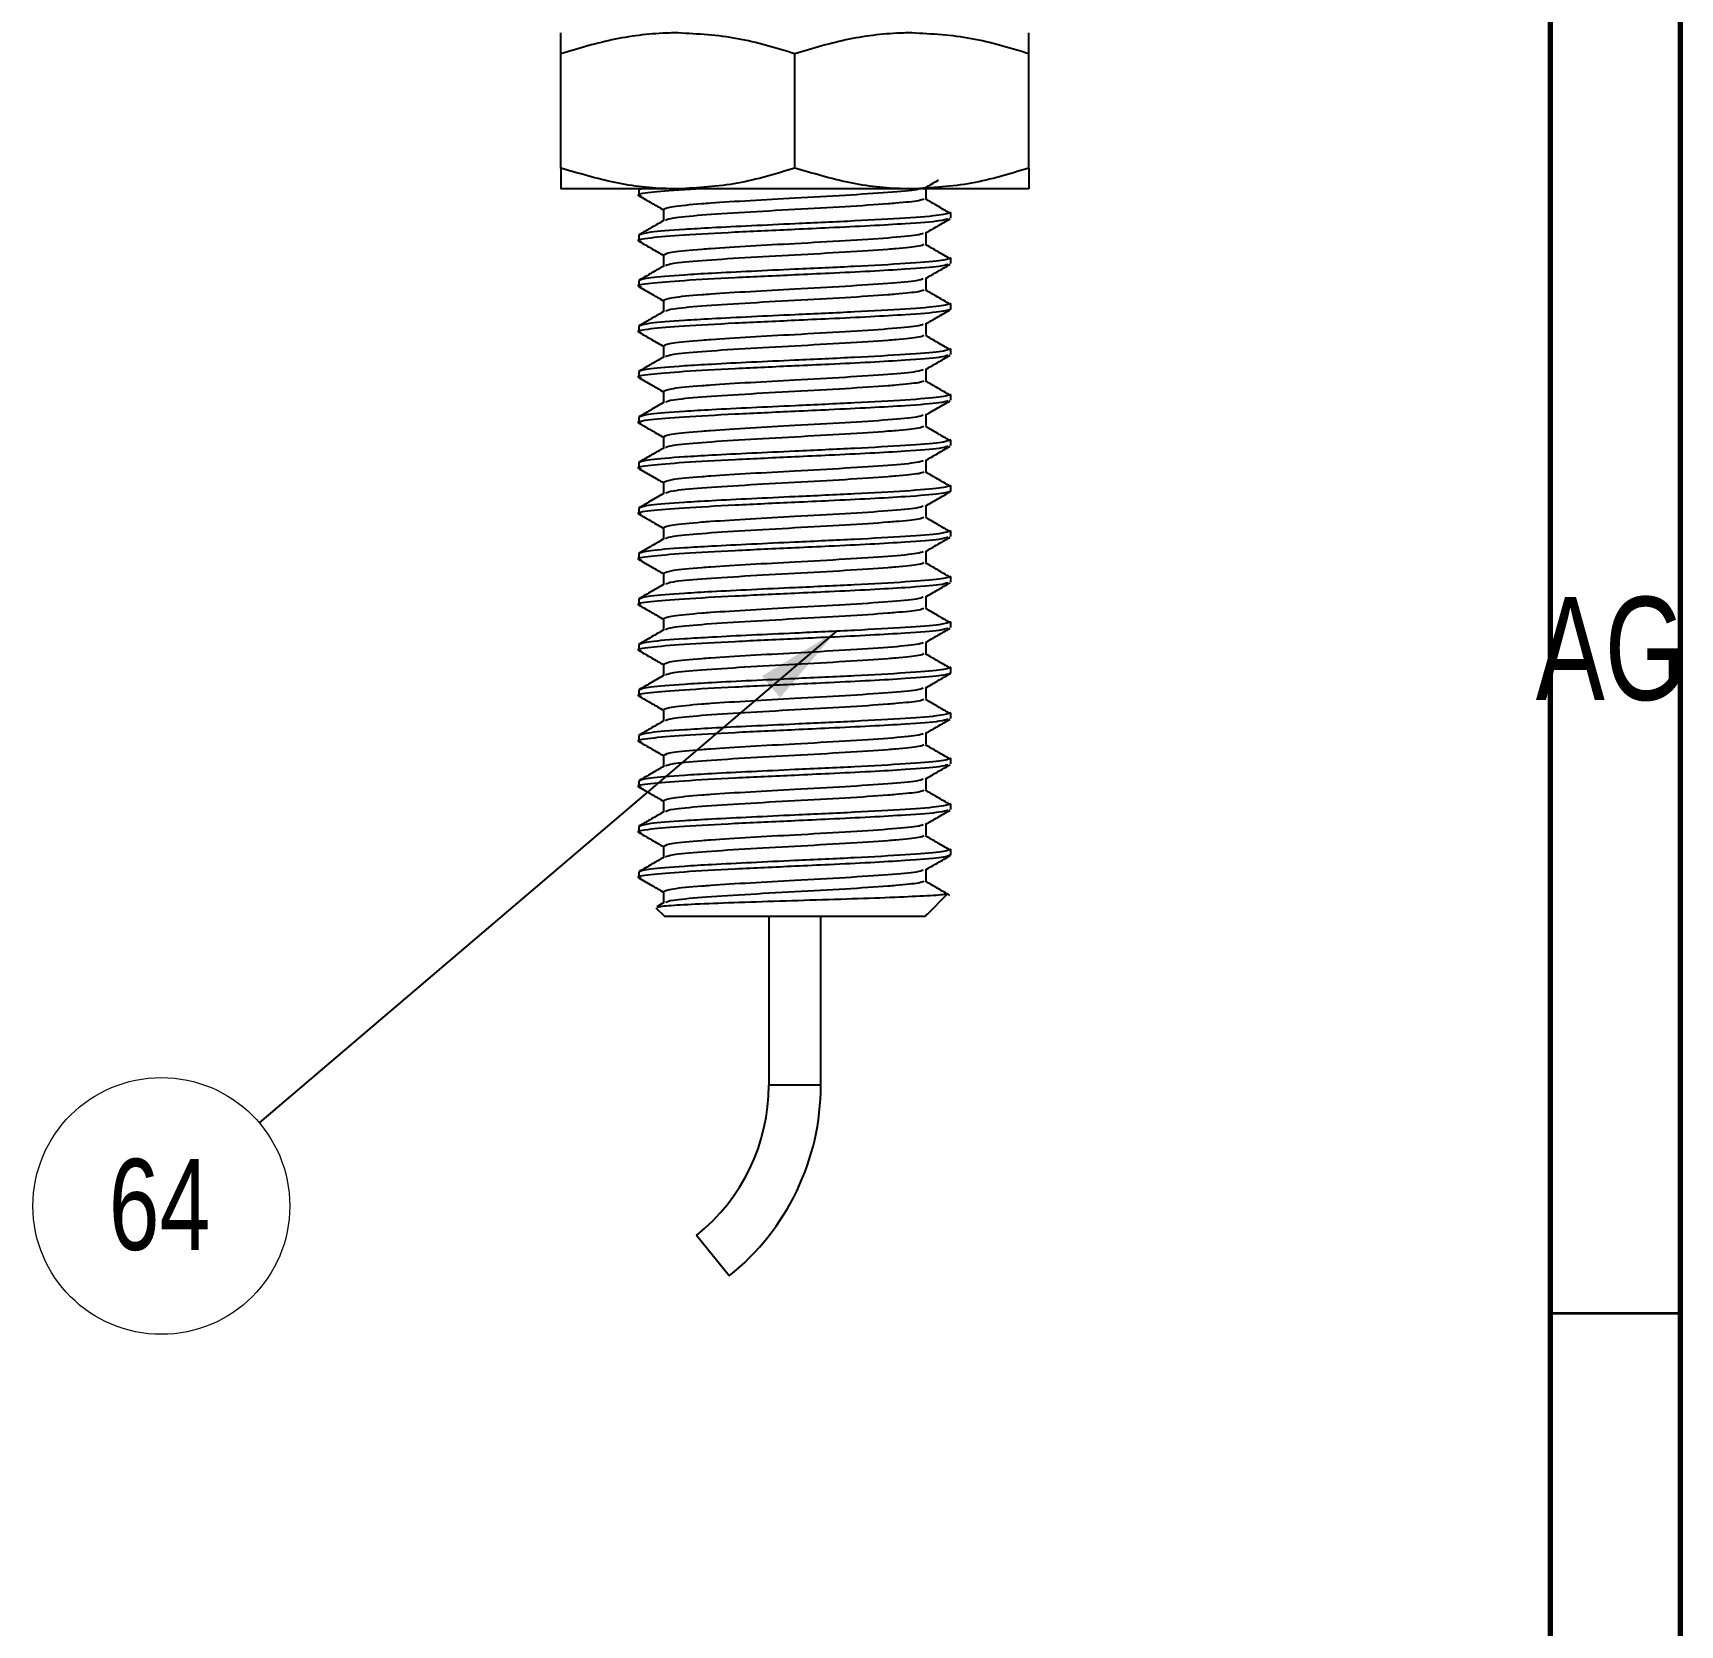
# Model space of a CAD drawing. Header units: millimetres. Extents: x 4 to 907, y 5 to 1495.
# Drawn here: x 831.7 to 895, y 1288 to 1349.3 of the extents above; entities that cross this region are included whole.
import ezdxf

# ---------------------------------------------------------------- set-up
doc = ezdxf.new("R2010")
doc.units = ezdxf.units.MM
doc.styles.add('SLDTEXTSTYLE0', font='TXT', dxfattribs={"width": 0.75})
doc.dimstyles.new('SLDDIMSTYLE3', dxfattribs={"dimtxt": 0.18, "dimasz": 3.302, "dimexe": 0, "dimexo": 0.0625, "dimgap": 0, "dimtad": 0, "dimtih": 1, "dimtoh": 1, "dimdec": 0, "dimrnd": 1e-09, "dimzin": 0, "dimdsep": 46, "dimtxsty": 'Standard', "dimsah": 1, "dimcen": 0.09, "dimadec": 0, "dimazin": 0, "dimtfac": 3.302, "dimtdec": 0, "dimtofl": 0, "dimtmove": 0, "dimatfit": 3, "dimfxl": 1, "dimfrac": 2, "dimtolj": 1, "dimtzin": 0, "dimarcsym": 0})

# ---------------------------------------------------------------- blocks, each defined once
blk = doc.blocks.new('SW_NOTE_55')
at = {"color": 0, "linetype": 'Continuous', "lineweight": 0}
blk.add_circle((-3.76, -3.202), 4.939, dxfattribs=at)
at = {"color": 0, "linetype": 'Continuous', "lineweight": 0, "insert": (-3.83, -1.393), "char_height": 3.5, "attachment_point": 2, "style": 'SLDTEXTSTYLE0'}
blk.add_mtext('64', dxfattribs=at)

msp = doc.modelspace()

# ---------------------------------------------------------------- linework, layer by layer
at = {"color": 7, "linetype": 'Continuous', "lineweight": 70}
for p, q in [((895, 1495), (895, 5)), ((890, 1490), (890, 10))]:
    msp.add_line(p, q, dxfattribs=at)
at = {"color": 7, "linetype": 'Continuous', "lineweight": 25}
for p, q in [((851.958, 1344.06), (851.958, 1348.453)), ((860.958, 1344.06), (860.958, 1348.453)), ((869.958, 1344.06), (869.958, 1348.453)), ((856.458, 1343.257), (851.958, 1343.257)), ((855.045, 1343.246), (854.958, 1343.225)), ((854.958, 1343.225), (854.958, 1343.007)), ((865.458, 1343.257), (856.458, 1343.257)), ((869.958, 1343.257), (865.458, 1343.257)), ((866.01, 1342.9), (866.01, 1343.323)), ((855.905, 1342.46), (855.905, 1342.035)), ((866.958, 1342.132), (866.958, 1342.35)), ((854.958, 1341.475), (854.958, 1341.257)), ((866.01, 1341.15), (866.01, 1341.573)), ((855.905, 1340.71), (855.905, 1340.285)), ((866.958, 1340.382), (866.958, 1340.6)), ((866.01, 1339.4), (866.01, 1339.823)), ((854.958, 1339.725), (854.958, 1339.507)), ((855.905, 1338.96), (855.905, 1338.535)), ((866.958, 1338.632), (866.958, 1338.85)), ((854.958, 1337.975), (854.958, 1337.757)), ((866.01, 1337.65), (866.01, 1338.073)), ((855.905, 1337.21), (855.905, 1336.785)), ((866.958, 1336.882), (866.958, 1337.1)), ((854.958, 1336.225), (854.958, 1336.007)), ((866.01, 1335.9), (866.01, 1336.323)), ((855.905, 1335.46), (855.905, 1335.035)), ((866.958, 1335.132), (866.958, 1335.35)), ((854.958, 1334.475), (854.958, 1334.257)), ((866.01, 1334.15), (866.01, 1334.573)), ((855.905, 1333.71), (855.905, 1333.285)), ((866.958, 1333.382), (866.958, 1333.6)), ((866.01, 1332.4), (866.01, 1332.823)), ((854.958, 1332.725), (854.958, 1332.507)), ((855.905, 1331.96), (855.905, 1331.535)), ((866.958, 1331.632), (866.958, 1331.85)), ((854.958, 1330.975), (854.958, 1330.757)), ((866.01, 1330.65), (866.01, 1331.073)), ((855.905, 1330.21), (855.905, 1329.785)), ((866.958, 1329.882), (866.958, 1330.1)), ((854.958, 1329.225), (854.958, 1329.007)), ((866.01, 1328.9), (866.01, 1329.323)), ((855.905, 1328.46), (855.905, 1328.035)), ((866.958, 1328.132), (866.958, 1328.35)), ((854.958, 1327.475), (854.958, 1327.257)), ((866.01, 1327.15), (866.01, 1327.573)), ((855.905, 1326.71), (855.905, 1326.285)), ((866.958, 1326.382), (866.958, 1326.6)), ((866.01, 1325.4), (866.01, 1325.823)), ((854.958, 1325.725), (854.958, 1325.507)), ((855.905, 1324.96), (855.905, 1324.535)), ((866.958, 1324.632), (866.958, 1324.85)), ((854.958, 1323.975), (854.958, 1323.757)), ((866.01, 1323.65), (866.01, 1324.073)), ((855.905, 1323.21), (855.905, 1322.785)), ((866.958, 1322.882), (866.958, 1323.1)), ((854.958, 1322.225), (854.958, 1322.007)), ((866.01, 1321.9), (866.01, 1322.323)), ((855.905, 1321.46), (855.905, 1321.035)), ((866.958, 1321.132), (866.958, 1321.35)), ((854.958, 1320.475), (854.958, 1320.257)), ((866.01, 1320.15), (866.01, 1320.573)), ((855.905, 1319.71), (855.905, 1319.285)), ((866.958, 1319.382), (866.958, 1319.6)), ((854.958, 1318.725), (854.958, 1318.507)), ((866.01, 1318.4), (866.01, 1318.823)), ((855.905, 1317.96), (855.905, 1317.535)), ((866.958, 1317.632), (866.958, 1317.85)), ((854.958, 1316.975), (854.958, 1316.757)), ((866.01, 1316.65), (866.01, 1317.073)), ((855.924, 1315.796), (855.654, 1315.639)), ((855.905, 1316.21), (855.905, 1315.785)), ((866.054, 1315.353), (866.819, 1316.118)), ((855.615, 1315.599), (855.958, 1315.257)), ((865.958, 1315.257), (855.958, 1315.257)), ((859.958, 1315.257), (859.958, 1308.774)), ((861.958, 1308.774), (861.958, 1315.257)), ((865.958, 1315.257), (866.001, 1315.3)), ((865.989, 1315.309), (865.991, 1315.309)), ((858.426, 1301.433), (857.178, 1302.995))]:
    msp.add_line(p, q, dxfattribs=at)
at = {"color": 8, "linetype": 'Continuous', "lineweight": 25}
msp.add_line((861.958, 1308.774), (859.958, 1308.774), dxfattribs=at)
at = {"color": 7, "linetype": 'Continuous', "lineweight": 35}
msp.add_line((890, 1300), (895, 1300), dxfattribs=at)
at = {"color": 7, "linetype": 'Continuous', "lineweight": 25}
for radius in [7.397, 9.397]:
    msp.add_arc((852.56, 1308.774), radius, 308.62451, 0, dxfattribs=at)
for points, knots in [([(856.458, 1349.257), (856.351, 1349.256), (855.543, 1349.248), (854.02, 1349.073), (852.649, 1348.661), (851.958, 1348.453)], [0, 0, 0, 0, 0.07009, 0.5307844, 1, 1, 1, 1]), ([(851.958, 1348.453), (851.958, 1348.574), (851.958, 1349.045), (851.958, 1349.167), (851.958, 1349.257)], [0, 0, 0, 0, 0.2575513, 1, 1, 1, 1]), ([(860.958, 1348.453), (860.227, 1348.677), (858.752, 1349.131), (857.227, 1349.214), (856.458, 1349.257)], [0, 0, 0, 0, 0.495458, 1, 1, 1, 1]), ([(865.458, 1349.257), (865.351, 1349.256), (864.543, 1349.248), (863.02, 1349.073), (861.649, 1348.661), (860.958, 1348.453)], [0, 0, 0, 0, 0.07009, 0.530784, 1, 1, 1, 1]), ([(869.958, 1348.453), (869.227, 1348.677), (867.752, 1349.131), (866.227, 1349.214), (865.458, 1349.257)], [0, 0, 0, 0, 0.495458, 1, 1, 1, 1]), ([(869.958, 1348.453), (869.958, 1348.574), (869.958, 1349.045), (869.958, 1349.167), (869.958, 1349.257)], [0, 0, 0, 0, 0.2575513, 1, 1, 1, 1]), ([(856.458, 1343.257), (856.351, 1343.258), (855.543, 1343.265), (854.02, 1343.44), (852.649, 1343.852), (851.958, 1344.06)], [0, 0, 0, 0, 0.07009, 0.530784, 1, 1, 1, 1]), ([(851.958, 1344.06), (851.958, 1343.939), (851.958, 1343.468), (851.958, 1343.347), (851.958, 1343.257)], [0, 0, 0, 0, 0.2575513, 1, 1, 1, 1]), ([(860.958, 1344.06), (860.227, 1343.836), (858.752, 1343.382), (857.227, 1343.299), (856.458, 1343.257)], [0, 0, 0, 0, 0.495458, 1, 1, 1, 1]), ([(865.458, 1343.257), (865.351, 1343.258), (864.543, 1343.265), (863.02, 1343.44), (861.649, 1343.852), (860.958, 1344.06)], [0, 0, 0, 0, 0.07009, 0.530784, 1, 1, 1, 1]), ([(869.958, 1344.06), (869.227, 1343.836), (867.752, 1343.382), (866.227, 1343.299), (865.458, 1343.257)], [0, 0, 0, 0, 0.495458, 1, 1, 1, 1]), ([(865.975, 1343.302), (866.133, 1343.394), (866.301, 1343.492), (866.469, 1343.589), (866.478, 1343.594)], [0, 0, 0, 0, 0.944644, 1, 1, 1, 1]), ([(869.958, 1344.06), (869.958, 1343.939), (869.958, 1343.468), (869.958, 1343.347), (869.958, 1343.257)], [0, 0, 0, 0, 0.2575513, 1, 1, 1, 1]), ([(857.276, 1343.257), (857.081, 1343.246), (856.218, 1343.198), (855.35, 1343.117), (854.803, 1343.037), (855.009, 1342.993), (855.04, 1342.987)], [0, 0, 0, 0, 0.117655, 0.521062, 0.926717, 1, 1, 1, 1]), ([(854.972, 1342.988), (855.13, 1342.896), (855.441, 1342.716), (855.752, 1342.536), (855.905, 1342.447)], [0, 0, 0, 0, 0.509643, 1, 1, 1, 1]), ([(865.715, 1343.251), (865.689, 1343.242), (865.557, 1343.197), (864.584, 1343.117), (862.952, 1343.006), (861.03, 1342.902), (859.209, 1342.801), (858.037, 1342.728), (857.01, 1342.65), (856.13, 1342.57), (855.98, 1342.497), (855.905, 1342.46)], [0, 0, 0, 0, 0.032339, 0.169982, 0.308817, 0.446717, 0.568648, 0.691076, 0.724001, 0.861644, 1, 1, 1, 1]), ([(866.958, 1342.35), (866.867, 1342.314), (866.687, 1342.24), (865.299, 1342.133), (863.317, 1342.021), (861.173, 1341.923), (859.271, 1341.834), (857.818, 1341.762), (856.422, 1341.677), (855.227, 1341.586), (855.047, 1341.512), (854.958, 1341.475)], [0, 0, 0, 0, 0.1250834, 0.2494739, 0.3749398, 0.4995628, 0.5894469, 0.6788735, 0.7505261, 0.8749166, 1, 1, 1, 1]), ([(865.918, 1342.868), (865.872, 1342.845), (865.761, 1342.79), (865.129, 1342.728), (864.196, 1342.651), (862.94, 1342.568), (860.959, 1342.46), (858.969, 1342.351), (857.307, 1342.24), (856.198, 1342.14), (856.052, 1342.075), (855.988, 1342.046)], [0, 0, 0, 0, 0.082447, 0.200232, 0.230364, 0.363969, 0.496674, 0.62938, 0.762985, 0.895442, 1, 1, 1, 1]), ([(866.92, 1342.32), (866.763, 1342.411), (866.451, 1342.594), (866.138, 1342.777), (865.982, 1342.868)], [0, 0, 0, 0, 0.500025, 1, 1, 1, 1]), ([(866.837, 1342.103), (866.764, 1342.076), (866.593, 1342.012), (865.419, 1341.924), (863.896, 1341.833), (862.406, 1341.762), (860.624, 1341.678), (858.604, 1341.586), (856.591, 1341.474), (855.321, 1341.367), (854.804, 1341.287), (855.009, 1341.243), (855.04, 1341.237)], [0, 0, 0, 0, 0.093094, 0.218786, 0.310247, 0.400539, 0.472375, 0.598302, 0.725081, 0.850774, 0.977167, 1, 1, 1, 1]), ([(855.924, 1342.046), (855.766, 1341.954), (855.449, 1341.771), (855.132, 1341.587), (854.974, 1341.495)], [0, 0, 0, 0, 0.499901, 1, 1, 1, 1]), ([(865.975, 1341.552), (866.133, 1341.644), (866.451, 1341.828), (866.768, 1342.012), (866.927, 1342.104)], [0, 0, 0, 0, 0.499848, 1, 1, 1, 1]), ([(854.972, 1341.238), (855.13, 1341.146), (855.441, 1340.966), (855.752, 1340.786), (855.905, 1340.697)], [0, 0, 0, 0, 0.509643, 1, 1, 1, 1]), ([(865.896, 1341.552), (865.837, 1341.526), (865.693, 1341.464), (864.605, 1341.367), (862.947, 1341.256), (861.032, 1341.151), (859.209, 1341.051), (858.037, 1340.978), (857.01, 1340.9), (856.13, 1340.82), (855.98, 1340.747), (855.905, 1340.71)], [0, 0, 0, 0, 0.09153, 0.220753, 0.351096, 0.480561, 0.595034, 0.709973, 0.740884, 0.870107, 1, 1, 1, 1]), ([(865.918, 1341.118), (865.872, 1341.095), (865.761, 1341.04), (865.129, 1340.978), (864.196, 1340.901), (862.94, 1340.818), (860.959, 1340.71), (858.969, 1340.601), (857.307, 1340.49), (856.198, 1340.39), (856.052, 1340.325), (855.988, 1340.296)], [0, 0, 0, 0, 0.0824465, 0.2002323, 0.230364, 0.3639688, 0.4966743, 0.6293799, 0.7629846, 0.8954422, 1, 1, 1, 1]), ([(866.92, 1340.57), (866.763, 1340.661), (866.451, 1340.844), (866.138, 1341.027), (865.982, 1341.118)], [0, 0, 0, 0, 0.500025, 1, 1, 1, 1]), ([(866.958, 1340.6), (866.867, 1340.564), (866.687, 1340.49), (865.299, 1340.383), (863.317, 1340.271), (861.173, 1340.173), (859.271, 1340.084), (857.818, 1340.012), (856.422, 1339.927), (855.227, 1339.836), (855.047, 1339.762), (854.958, 1339.725)], [0, 0, 0, 0, 0.1250834, 0.2494739, 0.3749398, 0.4995628, 0.5894469, 0.6788735, 0.7505261, 0.8749166, 1, 1, 1, 1]), ([(866.837, 1340.353), (866.764, 1340.326), (866.593, 1340.262), (865.419, 1340.174), (863.896, 1340.083), (862.406, 1340.012), (860.624, 1339.928), (858.604, 1339.836), (856.591, 1339.724), (855.321, 1339.617), (854.804, 1339.537), (855.009, 1339.493), (855.04, 1339.487)], [0, 0, 0, 0, 0.093094, 0.218786, 0.310247, 0.400539, 0.472375, 0.598302, 0.725081, 0.850774, 0.977167, 1, 1, 1, 1]), ([(855.924, 1340.296), (855.766, 1340.204), (855.449, 1340.021), (855.132, 1339.837), (854.974, 1339.745)], [0, 0, 0, 0, 0.499901, 1, 1, 1, 1]), ([(865.896, 1339.802), (865.837, 1339.776), (865.693, 1339.714), (864.605, 1339.617), (862.947, 1339.506), (861.032, 1339.401), (859.209, 1339.301), (858.037, 1339.228), (857.01, 1339.15), (856.13, 1339.07), (855.98, 1338.997), (855.905, 1338.96)], [0, 0, 0, 0, 0.09153, 0.220753, 0.351096, 0.480561, 0.595034, 0.709973, 0.740884, 0.870107, 1, 1, 1, 1]), ([(865.975, 1339.802), (866.133, 1339.894), (866.451, 1340.078), (866.768, 1340.262), (866.927, 1340.354)], [0, 0, 0, 0, 0.499848, 1, 1, 1, 1]), ([(854.972, 1339.488), (855.13, 1339.396), (855.441, 1339.216), (855.752, 1339.036), (855.905, 1338.947)], [0, 0, 0, 0, 0.509643, 1, 1, 1, 1]), ([(865.918, 1339.368), (865.872, 1339.345), (865.761, 1339.29), (865.129, 1339.228), (864.196, 1339.151), (862.94, 1339.068), (860.959, 1338.96), (858.969, 1338.851), (857.307, 1338.74), (856.198, 1338.64), (856.052, 1338.575), (855.988, 1338.546)], [0, 0, 0, 0, 0.0824465, 0.2002323, 0.230364, 0.3639688, 0.4966743, 0.6293799, 0.7629846, 0.8954422, 1, 1, 1, 1]), ([(866.92, 1338.82), (866.763, 1338.911), (866.451, 1339.094), (866.138, 1339.277), (865.982, 1339.368)], [0, 0, 0, 0, 0.500025, 1, 1, 1, 1]), ([(866.958, 1338.632), (866.867, 1338.595), (866.688, 1338.521), (865.425, 1338.424), (863.895, 1338.333), (862.406, 1338.262), (860.624, 1338.178), (858.604, 1338.086), (856.591, 1337.974), (855.321, 1337.867), (854.804, 1337.787), (855.009, 1337.743), (855.04, 1337.737)], [0, 0, 0, 0, 0.12232, 0.243962, 0.332475, 0.419857, 0.489378, 0.611247, 0.733941, 0.855583, 0.977902, 1, 1, 1, 1]), ([(866.958, 1338.85), (866.867, 1338.814), (866.687, 1338.74), (865.299, 1338.633), (863.317, 1338.521), (861.173, 1338.423), (859.271, 1338.334), (857.818, 1338.262), (856.422, 1338.177), (855.227, 1338.086), (855.047, 1338.012), (854.958, 1337.975)], [0, 0, 0, 0, 0.1250834, 0.2494739, 0.3749398, 0.4995628, 0.5894469, 0.6788735, 0.7505261, 0.8749166, 1, 1, 1, 1]), ([(855.924, 1338.546), (855.766, 1338.454), (855.449, 1338.271), (855.132, 1338.087), (854.974, 1337.995)], [0, 0, 0, 0, 0.499901, 1, 1, 1, 1]), ([(865.975, 1338.052), (866.133, 1338.144), (866.451, 1338.328), (866.768, 1338.512), (866.927, 1338.604)], [0, 0, 0, 0, 0.499848, 1, 1, 1, 1]), ([(865.896, 1338.052), (865.837, 1338.026), (865.693, 1337.964), (864.605, 1337.867), (862.947, 1337.756), (861.032, 1337.651), (859.209, 1337.551), (858.037, 1337.478), (857.01, 1337.4), (856.13, 1337.32), (855.98, 1337.247), (855.905, 1337.21)], [0, 0, 0, 0, 0.09153, 0.220753, 0.351096, 0.480561, 0.595034, 0.709973, 0.740884, 0.870107, 1, 1, 1, 1]), ([(854.972, 1337.738), (855.13, 1337.646), (855.441, 1337.466), (855.752, 1337.286), (855.905, 1337.197)], [0, 0, 0, 0, 0.509643, 1, 1, 1, 1]), ([(865.918, 1337.618), (865.872, 1337.595), (865.761, 1337.54), (865.129, 1337.478), (864.196, 1337.401), (862.94, 1337.318), (860.959, 1337.21), (858.969, 1337.101), (857.307, 1336.99), (856.198, 1336.89), (856.052, 1336.825), (855.988, 1336.796)], [0, 0, 0, 0, 0.0824465, 0.2002323, 0.230364, 0.3639688, 0.4966743, 0.6293799, 0.7629846, 0.8954422, 1, 1, 1, 1]), ([(866.92, 1337.07), (866.763, 1337.161), (866.451, 1337.344), (866.138, 1337.527), (865.982, 1337.618)], [0, 0, 0, 0, 0.500025, 1, 1, 1, 1]), ([(866.837, 1336.853), (866.764, 1336.826), (866.593, 1336.762), (865.419, 1336.674), (863.896, 1336.583), (862.406, 1336.512), (860.624, 1336.428), (858.604, 1336.336), (856.591, 1336.224), (855.321, 1336.117), (854.804, 1336.037), (855.009, 1335.993), (855.04, 1335.987)], [0, 0, 0, 0, 0.093094, 0.218786, 0.310247, 0.400539, 0.472375, 0.598302, 0.725081, 0.850774, 0.977167, 1, 1, 1, 1]), ([(866.958, 1337.1), (866.867, 1337.064), (866.687, 1336.99), (865.299, 1336.883), (863.317, 1336.771), (861.173, 1336.673), (859.271, 1336.584), (857.818, 1336.512), (856.422, 1336.427), (855.227, 1336.336), (855.047, 1336.262), (854.958, 1336.225)], [0, 0, 0, 0, 0.1250834, 0.2494739, 0.3749398, 0.4995628, 0.5894469, 0.6788735, 0.7505261, 0.8749166, 1, 1, 1, 1]), ([(855.924, 1336.796), (855.766, 1336.704), (855.449, 1336.521), (855.132, 1336.337), (854.974, 1336.245)], [0, 0, 0, 0, 0.499901, 1, 1, 1, 1]), ([(865.975, 1336.302), (866.133, 1336.394), (866.451, 1336.578), (866.768, 1336.762), (866.927, 1336.854)], [0, 0, 0, 0, 0.499848, 1, 1, 1, 1]), ([(854.972, 1335.988), (855.13, 1335.896), (855.441, 1335.716), (855.752, 1335.536), (855.905, 1335.447)], [0, 0, 0, 0, 0.509643, 1, 1, 1, 1]), ([(865.896, 1336.302), (865.837, 1336.276), (865.693, 1336.214), (864.605, 1336.117), (862.947, 1336.006), (861.032, 1335.901), (859.209, 1335.801), (858.037, 1335.728), (857.01, 1335.65), (856.13, 1335.57), (855.98, 1335.497), (855.905, 1335.46)], [0, 0, 0, 0, 0.09153, 0.220753, 0.351096, 0.480561, 0.595034, 0.709973, 0.740884, 0.870107, 1, 1, 1, 1]), ([(866.958, 1335.35), (866.867, 1335.314), (866.687, 1335.24), (865.299, 1335.133), (863.317, 1335.021), (861.173, 1334.923), (859.271, 1334.834), (857.818, 1334.762), (856.422, 1334.677), (855.227, 1334.586), (855.047, 1334.512), (854.958, 1334.475)], [0, 0, 0, 0, 0.1250834, 0.2494739, 0.3749398, 0.4995628, 0.5894469, 0.6788735, 0.7505261, 0.8749166, 1, 1, 1, 1]), ([(865.918, 1335.868), (865.872, 1335.845), (865.761, 1335.79), (865.129, 1335.728), (864.196, 1335.651), (862.94, 1335.568), (860.959, 1335.46), (858.969, 1335.351), (857.307, 1335.24), (856.198, 1335.14), (856.052, 1335.075), (855.988, 1335.046)], [0, 0, 0, 0, 0.0824465, 0.2002323, 0.230364, 0.3639688, 0.4966743, 0.6293799, 0.7629846, 0.8954422, 1, 1, 1, 1]), ([(866.92, 1335.32), (866.763, 1335.411), (866.451, 1335.594), (866.138, 1335.777), (865.982, 1335.868)], [0, 0, 0, 0, 0.500025, 1, 1, 1, 1]), ([(866.837, 1335.103), (866.764, 1335.076), (866.593, 1335.012), (865.419, 1334.924), (863.896, 1334.833), (862.406, 1334.762), (860.624, 1334.678), (858.604, 1334.586), (856.591, 1334.474), (855.321, 1334.367), (854.804, 1334.287), (855.009, 1334.243), (855.04, 1334.237)], [0, 0, 0, 0, 0.0930937, 0.2187863, 0.3102472, 0.400539, 0.4723745, 0.598302, 0.7250812, 0.8507739, 0.9771666, 1, 1, 1, 1]), ([(855.924, 1335.046), (855.766, 1334.954), (855.449, 1334.771), (855.132, 1334.587), (854.974, 1334.495)], [0, 0, 0, 0, 0.499901, 1, 1, 1, 1]), ([(865.975, 1334.552), (866.133, 1334.644), (866.451, 1334.828), (866.768, 1335.012), (866.927, 1335.104)], [0, 0, 0, 0, 0.499848, 1, 1, 1, 1]), ([(854.972, 1334.238), (855.13, 1334.146), (855.441, 1333.966), (855.752, 1333.786), (855.905, 1333.697)], [0, 0, 0, 0, 0.509643, 1, 1, 1, 1]), ([(865.896, 1334.552), (865.837, 1334.526), (865.693, 1334.464), (864.605, 1334.367), (862.947, 1334.256), (861.032, 1334.151), (859.209, 1334.051), (858.037, 1333.978), (857.01, 1333.9), (856.13, 1333.82), (855.98, 1333.747), (855.905, 1333.71)], [0, 0, 0, 0, 0.09153, 0.220753, 0.351096, 0.480561, 0.595034, 0.709973, 0.740884, 0.870107, 1, 1, 1, 1]), ([(865.918, 1334.118), (865.872, 1334.095), (865.761, 1334.04), (865.129, 1333.978), (864.196, 1333.901), (862.94, 1333.818), (860.959, 1333.71), (858.969, 1333.601), (857.307, 1333.49), (856.198, 1333.39), (856.052, 1333.325), (855.988, 1333.296)], [0, 0, 0, 0, 0.0824465, 0.2002323, 0.230364, 0.3639688, 0.4966743, 0.6293799, 0.7629846, 0.8954422, 1, 1, 1, 1]), ([(866.92, 1333.57), (866.763, 1333.661), (866.451, 1333.844), (866.138, 1334.027), (865.982, 1334.118)], [0, 0, 0, 0, 0.500025, 1, 1, 1, 1]), ([(866.958, 1333.6), (866.867, 1333.564), (866.687, 1333.49), (865.299, 1333.383), (863.317, 1333.271), (861.173, 1333.173), (859.271, 1333.084), (857.818, 1333.012), (856.422, 1332.927), (855.227, 1332.836), (855.047, 1332.762), (854.958, 1332.725)], [0, 0, 0, 0, 0.125083, 0.249474, 0.37494, 0.499563, 0.589447, 0.678873, 0.750526, 0.874917, 1, 1, 1, 1]), ([(866.837, 1333.353), (866.764, 1333.326), (866.593, 1333.262), (865.419, 1333.174), (863.896, 1333.083), (862.406, 1333.012), (860.624, 1332.928), (858.604, 1332.836), (856.591, 1332.724), (855.321, 1332.617), (854.804, 1332.537), (855.009, 1332.493), (855.04, 1332.487)], [0, 0, 0, 0, 0.0930937, 0.2187863, 0.3102472, 0.400539, 0.4723745, 0.598302, 0.7250812, 0.8507739, 0.9771666, 1, 1, 1, 1]), ([(855.924, 1333.296), (855.766, 1333.204), (855.449, 1333.021), (855.132, 1332.837), (854.974, 1332.745)], [0, 0, 0, 0, 0.499901, 1, 1, 1, 1]), ([(865.896, 1332.802), (865.837, 1332.776), (865.693, 1332.714), (864.605, 1332.617), (862.947, 1332.506), (861.032, 1332.401), (859.209, 1332.301), (858.037, 1332.228), (857.01, 1332.15), (856.13, 1332.07), (855.98, 1331.997), (855.905, 1331.96)], [0, 0, 0, 0, 0.09153, 0.220753, 0.351096, 0.480561, 0.595034, 0.709973, 0.740884, 0.870107, 1, 1, 1, 1]), ([(865.975, 1332.802), (866.133, 1332.894), (866.451, 1333.078), (866.768, 1333.262), (866.927, 1333.354)], [0, 0, 0, 0, 0.499848, 1, 1, 1, 1]), ([(854.972, 1332.488), (855.13, 1332.396), (855.441, 1332.216), (855.752, 1332.036), (855.905, 1331.947)], [0, 0, 0, 0, 0.509643, 1, 1, 1, 1]), ([(865.918, 1332.368), (865.872, 1332.345), (865.761, 1332.29), (865.129, 1332.228), (864.196, 1332.151), (862.94, 1332.068), (860.959, 1331.96), (858.969, 1331.851), (857.307, 1331.74), (856.198, 1331.64), (856.052, 1331.575), (855.988, 1331.546)], [0, 0, 0, 0, 0.0824465, 0.2002323, 0.230364, 0.3639688, 0.4966743, 0.6293799, 0.7629846, 0.8954422, 1, 1, 1, 1]), ([(866.92, 1331.82), (866.763, 1331.911), (866.451, 1332.094), (866.138, 1332.277), (865.982, 1332.368)], [0, 0, 0, 0, 0.500025, 1, 1, 1, 1]), ([(866.958, 1331.632), (866.867, 1331.595), (866.688, 1331.521), (865.425, 1331.424), (863.895, 1331.333), (862.406, 1331.262), (860.624, 1331.178), (858.604, 1331.086), (856.591, 1330.974), (855.321, 1330.867), (854.804, 1330.787), (855.009, 1330.743), (855.04, 1330.737)], [0, 0, 0, 0, 0.1223196, 0.2439617, 0.3324752, 0.4198572, 0.4893778, 0.6112471, 0.7339408, 0.8555828, 0.9779024, 1, 1, 1, 1]), ([(866.958, 1331.85), (866.867, 1331.814), (866.687, 1331.74), (865.299, 1331.633), (863.317, 1331.521), (861.173, 1331.423), (859.271, 1331.334), (857.818, 1331.262), (856.422, 1331.177), (855.227, 1331.086), (855.047, 1331.012), (854.958, 1330.975)], [0, 0, 0, 0, 0.125083, 0.249474, 0.37494, 0.499563, 0.589447, 0.678873, 0.750526, 0.874917, 1, 1, 1, 1]), ([(855.924, 1331.546), (855.766, 1331.454), (855.449, 1331.271), (855.132, 1331.087), (854.974, 1330.995)], [0, 0, 0, 0, 0.499901, 1, 1, 1, 1]), ([(865.975, 1331.052), (866.133, 1331.144), (866.451, 1331.328), (866.768, 1331.512), (866.927, 1331.604)], [0, 0, 0, 0, 0.499848, 1, 1, 1, 1]), ([(865.896, 1331.052), (865.837, 1331.026), (865.693, 1330.964), (864.605, 1330.867), (862.947, 1330.756), (861.032, 1330.651), (859.209, 1330.551), (858.037, 1330.478), (857.01, 1330.4), (856.13, 1330.32), (855.98, 1330.247), (855.905, 1330.21)], [0, 0, 0, 0, 0.09153, 0.220753, 0.351096, 0.480561, 0.595034, 0.709973, 0.740884, 0.870107, 1, 1, 1, 1]), ([(854.972, 1330.738), (855.13, 1330.646), (855.441, 1330.466), (855.752, 1330.286), (855.905, 1330.197)], [0, 0, 0, 0, 0.509643, 1, 1, 1, 1]), ([(865.918, 1330.618), (865.872, 1330.595), (865.761, 1330.54), (865.129, 1330.478), (864.196, 1330.401), (862.94, 1330.318), (860.959, 1330.21), (858.969, 1330.101), (857.307, 1329.99), (856.198, 1329.89), (856.052, 1329.825), (855.988, 1329.796)], [0, 0, 0, 0, 0.0824465, 0.2002323, 0.230364, 0.3639688, 0.4966743, 0.6293799, 0.7629846, 0.8954422, 1, 1, 1, 1]), ([(866.92, 1330.07), (866.763, 1330.161), (866.451, 1330.344), (866.138, 1330.527), (865.982, 1330.618)], [0, 0, 0, 0, 0.500025, 1, 1, 1, 1]), ([(866.837, 1329.853), (866.764, 1329.826), (866.593, 1329.762), (865.419, 1329.674), (863.896, 1329.583), (862.406, 1329.512), (860.624, 1329.428), (858.604, 1329.336), (856.591, 1329.224), (855.321, 1329.117), (854.804, 1329.037), (855.009, 1328.993), (855.04, 1328.987)], [0, 0, 0, 0, 0.0930937, 0.2187863, 0.3102472, 0.400539, 0.4723745, 0.598302, 0.7250812, 0.8507739, 0.9771666, 1, 1, 1, 1]), ([(866.958, 1330.1), (866.867, 1330.064), (866.687, 1329.99), (865.299, 1329.883), (863.317, 1329.771), (861.173, 1329.673), (859.271, 1329.584), (857.818, 1329.512), (856.422, 1329.427), (855.227, 1329.336), (855.047, 1329.262), (854.958, 1329.225)], [0, 0, 0, 0, 0.125083, 0.249474, 0.37494, 0.499563, 0.589447, 0.678873, 0.750526, 0.874917, 1, 1, 1, 1]), ([(855.924, 1329.796), (855.766, 1329.704), (855.449, 1329.521), (855.132, 1329.337), (854.974, 1329.245)], [0, 0, 0, 0, 0.499901, 1, 1, 1, 1]), ([(865.975, 1329.302), (866.133, 1329.394), (866.451, 1329.578), (866.768, 1329.762), (866.927, 1329.854)], [0, 0, 0, 0, 0.499848, 1, 1, 1, 1]), ([(865.896, 1329.302), (865.837, 1329.276), (865.693, 1329.214), (864.605, 1329.117), (862.947, 1329.006), (861.032, 1328.901), (859.209, 1328.801), (858.037, 1328.728), (857.01, 1328.65), (856.13, 1328.57), (855.98, 1328.497), (855.905, 1328.46)], [0, 0, 0, 0, 0.09153, 0.220753, 0.351096, 0.480561, 0.595034, 0.709973, 0.740884, 0.870107, 1, 1, 1, 1]), ([(854.972, 1328.988), (855.13, 1328.896), (855.441, 1328.716), (855.752, 1328.536), (855.905, 1328.447)], [0, 0, 0, 0, 0.509643, 1, 1, 1, 1]), ([(865.918, 1328.868), (865.872, 1328.845), (865.761, 1328.79), (865.129, 1328.728), (864.196, 1328.651), (862.94, 1328.568), (860.959, 1328.46), (858.969, 1328.351), (857.307, 1328.24), (856.198, 1328.14), (856.052, 1328.075), (855.988, 1328.046)], [0, 0, 0, 0, 0.0824465, 0.2002323, 0.230364, 0.3639688, 0.4966743, 0.6293799, 0.7629846, 0.8954422, 1, 1, 1, 1]), ([(866.92, 1328.32), (866.763, 1328.411), (866.451, 1328.594), (866.138, 1328.777), (865.982, 1328.868)], [0, 0, 0, 0, 0.500025, 1, 1, 1, 1]), ([(866.837, 1328.103), (866.764, 1328.076), (866.593, 1328.012), (865.419, 1327.924), (863.896, 1327.833), (862.406, 1327.762), (860.624, 1327.678), (858.604, 1327.586), (856.591, 1327.474), (855.321, 1327.367), (854.804, 1327.287), (855.009, 1327.243), (855.04, 1327.237)], [0, 0, 0, 0, 0.0930937, 0.2187863, 0.3102472, 0.400539, 0.4723745, 0.598302, 0.7250812, 0.8507739, 0.9771666, 1, 1, 1, 1]), ([(866.958, 1328.35), (866.867, 1328.314), (866.687, 1328.24), (865.299, 1328.133), (863.317, 1328.021), (861.173, 1327.923), (859.271, 1327.834), (857.818, 1327.762), (856.422, 1327.677), (855.227, 1327.586), (855.047, 1327.512), (854.958, 1327.475)], [0, 0, 0, 0, 0.125083, 0.249474, 0.37494, 0.499563, 0.589447, 0.678873, 0.750526, 0.874917, 1, 1, 1, 1]), ([(855.924, 1328.046), (855.766, 1327.954), (855.449, 1327.771), (855.132, 1327.587), (854.974, 1327.495)], [0, 0, 0, 0, 0.499901, 1, 1, 1, 1]), ([(865.975, 1327.552), (866.133, 1327.644), (866.451, 1327.828), (866.768, 1328.012), (866.927, 1328.104)], [0, 0, 0, 0, 0.499848, 1, 1, 1, 1]), ([(854.972, 1327.238), (855.13, 1327.146), (855.441, 1326.966), (855.752, 1326.786), (855.905, 1326.697)], [0, 0, 0, 0, 0.509643, 1, 1, 1, 1]), ([(865.896, 1327.552), (865.837, 1327.526), (865.693, 1327.464), (864.605, 1327.367), (862.947, 1327.256), (861.032, 1327.151), (859.209, 1327.051), (858.037, 1326.978), (857.01, 1326.9), (856.13, 1326.82), (855.98, 1326.747), (855.905, 1326.71)], [0, 0, 0, 0, 0.09153, 0.220753, 0.351096, 0.480561, 0.595034, 0.709973, 0.740884, 0.870107, 1, 1, 1, 1]), ([(865.918, 1327.118), (865.872, 1327.095), (865.761, 1327.04), (865.129, 1326.978), (864.196, 1326.901), (862.94, 1326.818), (860.959, 1326.71), (858.969, 1326.601), (857.307, 1326.49), (856.198, 1326.39), (856.052, 1326.325), (855.988, 1326.296)], [0, 0, 0, 0, 0.0824465, 0.2002323, 0.230364, 0.3639688, 0.4966743, 0.6293799, 0.7629846, 0.8954422, 1, 1, 1, 1]), ([(866.92, 1326.57), (866.763, 1326.661), (866.451, 1326.844), (866.138, 1327.027), (865.982, 1327.118)], [0, 0, 0, 0, 0.500025, 1, 1, 1, 1]), ([(866.958, 1326.6), (866.867, 1326.564), (866.687, 1326.49), (865.299, 1326.383), (863.317, 1326.271), (861.173, 1326.173), (859.271, 1326.084), (857.818, 1326.012), (856.422, 1325.927), (855.227, 1325.836), (855.047, 1325.762), (854.958, 1325.725)], [0, 0, 0, 0, 0.125083, 0.249474, 0.37494, 0.499563, 0.589447, 0.678873, 0.750526, 0.874917, 1, 1, 1, 1]), ([(866.837, 1326.353), (866.764, 1326.326), (866.593, 1326.262), (865.419, 1326.174), (863.896, 1326.083), (862.406, 1326.012), (860.624, 1325.928), (858.604, 1325.836), (856.591, 1325.724), (855.321, 1325.617), (854.804, 1325.537), (855.009, 1325.493), (855.04, 1325.487)], [0, 0, 0, 0, 0.0930937, 0.2187863, 0.3102472, 0.400539, 0.4723745, 0.598302, 0.7250812, 0.8507739, 0.9771666, 1, 1, 1, 1]), ([(855.924, 1326.296), (855.766, 1326.204), (855.449, 1326.021), (855.132, 1325.837), (854.974, 1325.745)], [0, 0, 0, 0, 0.499901, 1, 1, 1, 1]), ([(865.975, 1325.802), (866.133, 1325.894), (866.451, 1326.078), (866.768, 1326.262), (866.927, 1326.354)], [0, 0, 0, 0, 0.499848, 1, 1, 1, 1]), ([(854.972, 1325.488), (855.13, 1325.396), (855.441, 1325.216), (855.752, 1325.036), (855.905, 1324.947)], [0, 0, 0, 0, 0.509643, 1, 1, 1, 1]), ([(865.896, 1325.802), (865.837, 1325.776), (865.693, 1325.714), (864.605, 1325.617), (862.947, 1325.506), (861.032, 1325.401), (859.209, 1325.301), (858.037, 1325.228), (857.01, 1325.15), (856.13, 1325.07), (855.98, 1324.997), (855.905, 1324.96)], [0, 0, 0, 0, 0.09153, 0.220753, 0.351096, 0.480561, 0.595034, 0.709973, 0.740884, 0.870107, 1, 1, 1, 1]), ([(865.918, 1325.368), (865.872, 1325.345), (865.761, 1325.29), (865.129, 1325.228), (864.196, 1325.151), (862.94, 1325.068), (860.959, 1324.96), (858.969, 1324.851), (857.307, 1324.74), (856.198, 1324.64), (856.052, 1324.575), (855.988, 1324.546)], [0, 0, 0, 0, 0.0824465, 0.2002323, 0.230364, 0.3639688, 0.4966743, 0.6293799, 0.7629846, 0.8954422, 1, 1, 1, 1]), ([(866.92, 1324.82), (866.763, 1324.911), (866.451, 1325.094), (866.138, 1325.277), (865.982, 1325.368)], [0, 0, 0, 0, 0.500025, 1, 1, 1, 1]), ([(866.958, 1324.632), (866.867, 1324.595), (866.688, 1324.521), (865.425, 1324.424), (863.895, 1324.333), (862.406, 1324.262), (860.624, 1324.178), (858.604, 1324.086), (856.591, 1323.974), (855.321, 1323.867), (854.804, 1323.787), (855.009, 1323.743), (855.04, 1323.737)], [0, 0, 0, 0, 0.1223196, 0.2439617, 0.3324752, 0.4198572, 0.4893778, 0.6112471, 0.7339408, 0.8555828, 0.9779024, 1, 1, 1, 1]), ([(866.958, 1324.85), (866.867, 1324.814), (866.687, 1324.74), (865.299, 1324.633), (863.317, 1324.521), (861.173, 1324.423), (859.271, 1324.334), (857.818, 1324.262), (856.422, 1324.177), (855.227, 1324.086), (855.047, 1324.012), (854.958, 1323.975)], [0, 0, 0, 0, 0.125083, 0.249474, 0.37494, 0.499563, 0.589447, 0.678873, 0.750526, 0.874917, 1, 1, 1, 1]), ([(865.975, 1324.052), (866.133, 1324.144), (866.451, 1324.328), (866.768, 1324.512), (866.927, 1324.604)], [0, 0, 0, 0, 0.499848, 1, 1, 1, 1]), ([(855.924, 1324.546), (855.766, 1324.454), (855.449, 1324.271), (855.132, 1324.087), (854.974, 1323.995)], [0, 0, 0, 0, 0.499901, 1, 1, 1, 1]), ([(865.896, 1324.052), (865.837, 1324.026), (865.693, 1323.964), (864.605, 1323.867), (862.947, 1323.756), (861.032, 1323.651), (859.209, 1323.551), (858.037, 1323.478), (857.01, 1323.4), (856.13, 1323.32), (855.98, 1323.247), (855.905, 1323.21)], [0, 0, 0, 0, 0.09153, 0.220753, 0.351096, 0.480561, 0.595034, 0.709973, 0.740884, 0.870107, 1, 1, 1, 1]), ([(854.972, 1323.738), (855.13, 1323.646), (855.441, 1323.466), (855.752, 1323.286), (855.905, 1323.197)], [0, 0, 0, 0, 0.509643, 1, 1, 1, 1]), ([(865.918, 1323.618), (865.872, 1323.595), (865.761, 1323.54), (865.129, 1323.478), (864.196, 1323.401), (862.94, 1323.318), (860.959, 1323.21), (858.969, 1323.101), (857.307, 1322.99), (856.198, 1322.89), (856.052, 1322.825), (855.988, 1322.796)], [0, 0, 0, 0, 0.0824465, 0.2002323, 0.230364, 0.3639688, 0.4966743, 0.6293799, 0.7629846, 0.8954422, 1, 1, 1, 1]), ([(866.92, 1323.07), (866.763, 1323.161), (866.451, 1323.344), (866.138, 1323.527), (865.982, 1323.618)], [0, 0, 0, 0, 0.500025, 1, 1, 1, 1]), ([(866.837, 1322.853), (866.764, 1322.826), (866.593, 1322.762), (865.419, 1322.674), (863.896, 1322.583), (862.406, 1322.512), (860.624, 1322.428), (858.604, 1322.336), (856.591, 1322.224), (855.321, 1322.117), (854.804, 1322.037), (855.009, 1321.993), (855.04, 1321.987)], [0, 0, 0, 0, 0.0930937, 0.2187863, 0.3102472, 0.400539, 0.4723745, 0.598302, 0.7250812, 0.8507739, 0.9771666, 1, 1, 1, 1]), ([(866.958, 1323.1), (866.867, 1323.064), (866.687, 1322.99), (865.299, 1322.883), (863.317, 1322.771), (861.173, 1322.673), (859.271, 1322.584), (857.818, 1322.512), (856.422, 1322.427), (855.227, 1322.336), (855.047, 1322.262), (854.958, 1322.225)], [0, 0, 0, 0, 0.125083, 0.249474, 0.37494, 0.499563, 0.589447, 0.678873, 0.750526, 0.874917, 1, 1, 1, 1]), ([(855.924, 1322.796), (855.766, 1322.704), (855.449, 1322.521), (855.132, 1322.337), (854.974, 1322.245)], [0, 0, 0, 0, 0.499901, 1, 1, 1, 1]), ([(865.975, 1322.302), (866.133, 1322.394), (866.451, 1322.578), (866.768, 1322.762), (866.927, 1322.854)], [0, 0, 0, 0, 0.499848, 1, 1, 1, 1]), ([(865.896, 1322.302), (865.837, 1322.276), (865.693, 1322.214), (864.605, 1322.117), (862.947, 1322.006), (861.032, 1321.901), (859.209, 1321.801), (858.037, 1321.728), (857.01, 1321.65), (856.13, 1321.57), (855.98, 1321.497), (855.905, 1321.46)], [0, 0, 0, 0, 0.09153, 0.220753, 0.351096, 0.480561, 0.595034, 0.709973, 0.740884, 0.870107, 1, 1, 1, 1]), ([(854.972, 1321.988), (855.13, 1321.896), (855.441, 1321.716), (855.752, 1321.536), (855.905, 1321.447)], [0, 0, 0, 0, 0.509643, 1, 1, 1, 1]), ([(865.918, 1321.868), (865.872, 1321.845), (865.761, 1321.79), (865.129, 1321.728), (864.196, 1321.651), (862.94, 1321.568), (860.959, 1321.46), (858.969, 1321.351), (857.307, 1321.24), (856.198, 1321.14), (856.052, 1321.075), (855.988, 1321.046)], [0, 0, 0, 0, 0.0824465, 0.2002323, 0.230364, 0.3639688, 0.4966743, 0.6293799, 0.7629846, 0.8954422, 1, 1, 1, 1]), ([(866.92, 1321.32), (866.763, 1321.411), (866.451, 1321.594), (866.138, 1321.777), (865.982, 1321.868)], [0, 0, 0, 0, 0.500025, 1, 1, 1, 1]), ([(866.837, 1321.103), (866.764, 1321.076), (866.593, 1321.012), (865.419, 1320.924), (863.896, 1320.833), (862.406, 1320.762), (860.624, 1320.678), (858.604, 1320.586), (856.591, 1320.474), (855.321, 1320.367), (854.804, 1320.287), (855.009, 1320.243), (855.04, 1320.237)], [0, 0, 0, 0, 0.0930937, 0.2187863, 0.3102472, 0.400539, 0.4723745, 0.598302, 0.7250812, 0.8507739, 0.9771666, 1, 1, 1, 1]), ([(866.958, 1321.35), (866.867, 1321.314), (866.687, 1321.24), (865.299, 1321.133), (863.317, 1321.021), (861.173, 1320.923), (859.271, 1320.834), (857.818, 1320.762), (856.422, 1320.677), (855.227, 1320.586), (855.047, 1320.512), (854.958, 1320.475)], [0, 0, 0, 0, 0.125083, 0.249474, 0.37494, 0.499563, 0.589447, 0.678873, 0.750526, 0.874917, 1, 1, 1, 1]), ([(855.924, 1321.046), (855.766, 1320.954), (855.449, 1320.771), (855.132, 1320.587), (854.974, 1320.495)], [0, 0, 0, 0, 0.499901, 1, 1, 1, 1]), ([(865.975, 1320.552), (866.133, 1320.644), (866.451, 1320.828), (866.768, 1321.012), (866.927, 1321.104)], [0, 0, 0, 0, 0.499848, 1, 1, 1, 1]), ([(854.972, 1320.238), (855.13, 1320.146), (855.441, 1319.966), (855.752, 1319.786), (855.905, 1319.697)], [0, 0, 0, 0, 0.509643, 1, 1, 1, 1]), ([(865.896, 1320.552), (865.837, 1320.526), (865.693, 1320.464), (864.605, 1320.367), (862.947, 1320.256), (861.032, 1320.151), (859.209, 1320.051), (858.037, 1319.978), (857.01, 1319.9), (856.13, 1319.82), (855.98, 1319.747), (855.905, 1319.71)], [0, 0, 0, 0, 0.09153, 0.220753, 0.351096, 0.480561, 0.595034, 0.709973, 0.740884, 0.870107, 1, 1, 1, 1]), ([(866.958, 1319.6), (866.867, 1319.564), (866.687, 1319.49), (865.299, 1319.383), (863.317, 1319.271), (861.173, 1319.173), (859.271, 1319.084), (857.818, 1319.012), (856.422, 1318.927), (855.227, 1318.836), (855.047, 1318.762), (854.958, 1318.725)], [0, 0, 0, 0, 0.125083, 0.249474, 0.37494, 0.499563, 0.589447, 0.678873, 0.750526, 0.874917, 1, 1, 1, 1]), ([(865.918, 1320.118), (865.872, 1320.095), (865.761, 1320.04), (865.129, 1319.978), (864.196, 1319.901), (862.94, 1319.818), (860.959, 1319.71), (858.969, 1319.601), (857.307, 1319.49), (856.198, 1319.39), (856.052, 1319.325), (855.988, 1319.296)], [0, 0, 0, 0, 0.0824465, 0.2002323, 0.230364, 0.3639688, 0.4966743, 0.6293799, 0.7629846, 0.8954422, 1, 1, 1, 1]), ([(866.92, 1319.57), (866.763, 1319.661), (866.451, 1319.844), (866.138, 1320.027), (865.982, 1320.118)], [0, 0, 0, 0, 0.500025, 1, 1, 1, 1]), ([(866.837, 1319.353), (866.764, 1319.326), (866.593, 1319.262), (865.419, 1319.174), (863.896, 1319.083), (862.406, 1319.012), (860.624, 1318.928), (858.604, 1318.836), (856.591, 1318.724), (855.321, 1318.617), (854.804, 1318.537), (855.009, 1318.493), (855.04, 1318.487)], [0, 0, 0, 0, 0.0930937, 0.2187863, 0.3102472, 0.400539, 0.4723745, 0.598302, 0.7250812, 0.8507739, 0.9771666, 1, 1, 1, 1]), ([(855.924, 1319.296), (855.766, 1319.204), (855.449, 1319.021), (855.132, 1318.837), (854.974, 1318.745)], [0, 0, 0, 0, 0.499901, 1, 1, 1, 1]), ([(865.975, 1318.802), (866.133, 1318.894), (866.451, 1319.078), (866.768, 1319.262), (866.927, 1319.354)], [0, 0, 0, 0, 0.499848, 1, 1, 1, 1]), ([(854.972, 1318.488), (855.13, 1318.396), (855.441, 1318.216), (855.752, 1318.036), (855.905, 1317.947)], [0, 0, 0, 0, 0.509643, 1, 1, 1, 1]), ([(865.896, 1318.802), (865.837, 1318.776), (865.693, 1318.714), (864.605, 1318.617), (862.947, 1318.506), (861.032, 1318.401), (859.209, 1318.301), (858.037, 1318.228), (857.01, 1318.15), (856.13, 1318.07), (855.98, 1317.997), (855.905, 1317.96)], [0, 0, 0, 0, 0.09153, 0.220753, 0.351096, 0.480561, 0.595034, 0.709973, 0.740884, 0.870107, 1, 1, 1, 1]), ([(865.918, 1318.368), (865.872, 1318.345), (865.761, 1318.29), (865.129, 1318.228), (864.196, 1318.151), (862.94, 1318.068), (860.959, 1317.96), (858.969, 1317.851), (857.307, 1317.74), (856.198, 1317.64), (856.052, 1317.575), (855.988, 1317.546)], [0, 0, 0, 0, 0.0824465, 0.2002323, 0.230364, 0.3639688, 0.4966743, 0.6293799, 0.7629846, 0.8954422, 1, 1, 1, 1]), ([(866.92, 1317.82), (866.763, 1317.911), (866.451, 1318.094), (866.138, 1318.277), (865.982, 1318.368)], [0, 0, 0, 0, 0.500025, 1, 1, 1, 1]), ([(866.958, 1317.632), (866.867, 1317.595), (866.688, 1317.521), (865.425, 1317.424), (863.895, 1317.333), (862.406, 1317.262), (860.624, 1317.178), (858.604, 1317.086), (856.591, 1316.974), (855.321, 1316.867), (854.804, 1316.787), (855.009, 1316.743), (855.04, 1316.737)], [0, 0, 0, 0, 0.1223196, 0.2439617, 0.3324752, 0.4198572, 0.4893778, 0.6112471, 0.7339408, 0.8555828, 0.9779024, 1, 1, 1, 1]), ([(866.958, 1317.85), (866.867, 1317.814), (866.687, 1317.74), (865.299, 1317.633), (863.317, 1317.521), (861.173, 1317.423), (859.271, 1317.334), (857.818, 1317.262), (856.422, 1317.177), (855.227, 1317.086), (855.047, 1317.012), (854.958, 1316.975)], [0, 0, 0, 0, 0.125083, 0.249474, 0.37494, 0.499563, 0.589447, 0.678873, 0.750526, 0.874917, 1, 1, 1, 1]), ([(865.975, 1317.052), (866.133, 1317.144), (866.451, 1317.328), (866.768, 1317.512), (866.927, 1317.604)], [0, 0, 0, 0, 0.499848, 1, 1, 1, 1]), ([(855.924, 1317.546), (855.766, 1317.454), (855.449, 1317.271), (855.132, 1317.087), (854.974, 1316.995)], [0, 0, 0, 0, 0.499901, 1, 1, 1, 1]), ([(865.896, 1317.052), (865.837, 1317.026), (865.693, 1316.964), (864.605, 1316.867), (862.947, 1316.756), (861.032, 1316.651), (859.209, 1316.551), (858.037, 1316.478), (857.01, 1316.4), (856.13, 1316.32), (855.98, 1316.247), (855.905, 1316.21)], [0, 0, 0, 0, 0.09153, 0.220753, 0.351096, 0.480561, 0.595034, 0.709973, 0.740884, 0.870107, 1, 1, 1, 1]), ([(854.972, 1316.738), (855.13, 1316.646), (855.441, 1316.466), (855.752, 1316.286), (855.905, 1316.197)], [0, 0, 0, 0, 0.509643, 1, 1, 1, 1]), ([(865.918, 1316.618), (865.872, 1316.595), (865.761, 1316.54), (865.129, 1316.478), (864.196, 1316.401), (862.94, 1316.318), (860.959, 1316.21), (858.969, 1316.101), (857.307, 1315.99), (856.198, 1315.89), (856.052, 1315.825), (855.988, 1315.796)], [0, 0, 0, 0, 0.0824465, 0.2002323, 0.230364, 0.3639688, 0.4966743, 0.6293799, 0.7629846, 0.8954422, 1, 1, 1, 1]), ([(866.92, 1316.07), (866.763, 1316.161), (866.451, 1316.344), (866.138, 1316.527), (865.982, 1316.618)], [0, 0, 0, 0, 0.500025, 1, 1, 1, 1]), ([(855.666, 1315.617), (855.704, 1315.633), (855.791, 1315.668), (856.624, 1315.722), (857.957, 1315.782), (859.671, 1315.839), (861.564, 1315.9), (863.424, 1315.957), (865.061, 1316.018), (866.232, 1316.075), (866.835, 1316.123), (866.792, 1316.15), (866.78, 1316.158)], [0, 0, 0, 0, 0.080419, 0.186202, 0.292227, 0.400178, 0.508626, 0.618741, 0.729616, 0.841895, 0.9552, 1, 1, 1, 1]), ([(866.039, 1315.369), (866.042, 1315.361), (866.05, 1315.341), (866.011, 1315.321), (865.989, 1315.309)], [0, 0, 0, 0, 0.428094, 1, 1, 1, 1])]:
    msp.add_open_spline(points, degree=3, knots=knots, dxfattribs=at)

# ---------------------------------------------------------------- block references
at = {"color": 7, "linetype": 'Continuous', "lineweight": 0}
msp.add_blockref('SW_NOTE_55', (840.353, 1307.329), dxfattribs=at)

# ---------------------------------------------------------------- texts
at = {"color": 7, "linetype": 'Continuous', "lineweight": 0, "insert": (892.326, 1327.56), "char_height": 3.9688, "attachment_point": 2, "style": 'SLDTEXTSTYLE0'}
msp.add_mtext('AG', dxfattribs=at)

# ---------------------------------------------------------------- leaders
at = {"color": 7, "linetype": 'Continuous', "lineweight": 0}
msp.add_leader([(862.554, 1326.238), (840.353, 1307.329)], dimstyle='SLDDIMSTYLE3', dxfattribs=at)

doc.saveas('drawing.dxf')
